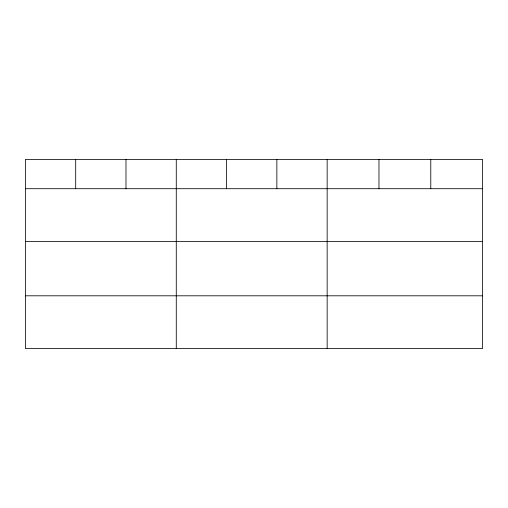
<?xml version="1.0" encoding="UTF-8"?>
<svg xmlns="http://www.w3.org/2000/svg" width="508" height="508" viewBox="0 0 508 508"><rect width="100%" height="100%" fill="white"/><g stroke="black" fill="none" stroke-linecap="round" stroke-linejoin="round"><path stroke-width="0.76" d="M482.6 241.459L482.6 159.455L25.4 159.455L25.4 348.545L482.6 348.545L482.6 241.459L25.4 241.459M25.4 188.709L482.6 188.709M25.4 295.802L482.6 295.802M430.784 159.455L430.784 188.709M378.968 159.455L378.968 188.709M327.152 159.455L327.152 348.545M276.86 159.455L276.86 188.709M226.568 159.455L226.568 188.709M176.276 159.455L176.276 348.545M125.984 159.455L125.984 188.709M75.692 159.455L75.692 188.709"/></g></svg>
